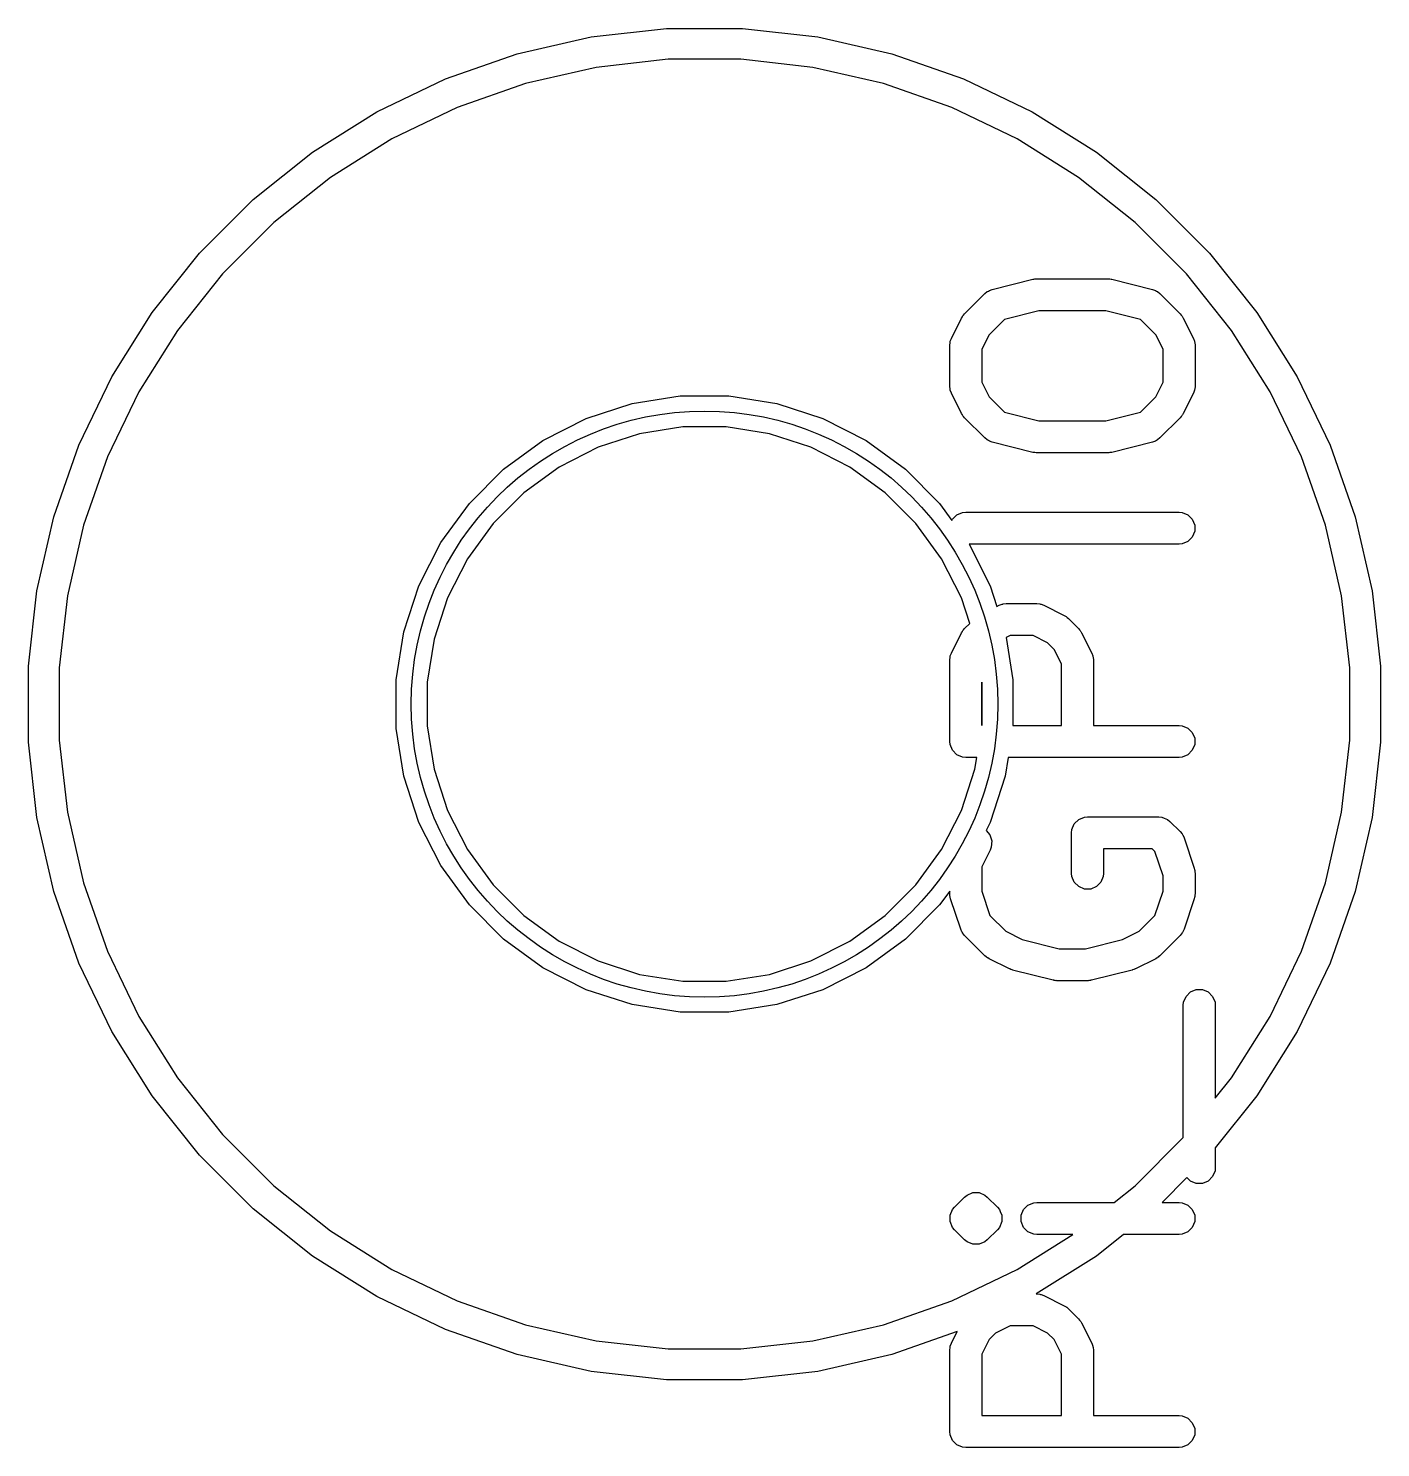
# Model space of a CAD drawing. Header units: inches. Extents: x 1.92 to 4.46, y -4.34 to -2.08.
# Drawn here: x 1.9224 to 2.172, y -2.342 to -2.0799 of the extents above; entities that cross this region are included whole.
import ezdxf

# ---------------------------------------------------------------- set-up
doc = ezdxf.new("R2010")
doc.units = ezdxf.units.IN
doc.header["$MEASUREMENT"] = 0
doc.layers.add('BLACK', color=250, linetype='CONTINUOUS')

msp = doc.modelspace()

# ---------------------------------------------------------------- linework, layer by layer
at = {"layer": 'BLACK', "linetype": 'CONTINUOUS'}
for p, q in [((2.02631, -2.08149), (2.04024, -2.07992)), ((2.04024, -2.07992), (2.05425, -2.07992)), ((2.05425, -2.07992), (2.06818, -2.08149)), ((2.01264, -2.08461), (2.02631, -2.08149)), ((2.06818, -2.08149), (2.08185, -2.08461)), ((1.99941, -2.08924), (2.01264, -2.08461)), ((2.04056, -2.08563), (2.02726, -2.08713)), ((2.05393, -2.08563), (2.04056, -2.08563)), ((2.06722, -2.08713), (2.05393, -2.08563)), ((2.08185, -2.08461), (2.09508, -2.08924)), ((2.02726, -2.08713), (2.01422, -2.0901)), ((2.08027, -2.0901), (2.06722, -2.08713)), ((1.98678, -2.09532), (1.99941, -2.08924)), ((2.01422, -2.0901), (2.0016, -2.09452)), ((2.09289, -2.09452), (2.08027, -2.0901)), ((2.09508, -2.08924), (2.10771, -2.09532)), ((1.97491, -2.10278), (1.98678, -2.09532)), ((2.0016, -2.09452), (1.98955, -2.10033)), ((2.10494, -2.10033), (2.09289, -2.09452)), ((2.10771, -2.09532), (2.11958, -2.10278)), ((1.98955, -2.10033), (1.97822, -2.10744)), ((2.11627, -2.10744), (2.10494, -2.10033)), ((1.96395, -2.11152), (1.97491, -2.10278)), ((2.11958, -2.10278), (2.13054, -2.11152)), ((1.97822, -2.10744), (1.96776, -2.11578)), ((2.12673, -2.11578), (2.11627, -2.10744)), ((1.95404, -2.12143), (1.96395, -2.11152)), ((2.13054, -2.11152), (2.14045, -2.12143)), ((1.96776, -2.11578), (1.9583, -2.12524)), ((2.13619, -2.12524), (2.12673, -2.11578)), ((1.9453, -2.13239), (1.95404, -2.12143)), ((2.14045, -2.12143), (2.14919, -2.13239)), ((1.9583, -2.12524), (1.94996, -2.1357)), ((2.14453, -2.1357), (2.13619, -2.12524)), ((2.09965, -2.12845), (2.09983, -2.12832)), ((2.09983, -2.12832), (2.10037, -2.12813)), ((2.10037, -2.12813), (2.10787, -2.12625)), ((2.10787, -2.12625), (2.10797, -2.12624)), ((2.10797, -2.12624), (2.10801, -2.12622)), ((2.10801, -2.12622), (2.10823, -2.1262)), ((2.10823, -2.1262), (2.10845, -2.12617)), ((2.10845, -2.12617), (2.10849, -2.12617)), ((2.10849, -2.12617), (2.10859, -2.12616)), ((2.10859, -2.12616), (2.12171, -2.12616)), ((2.12171, -2.12616), (2.12181, -2.12617)), ((2.12181, -2.12617), (2.12186, -2.12617)), ((2.12186, -2.12617), (2.12207, -2.1262)), ((2.12207, -2.1262), (2.12229, -2.12622)), ((2.12229, -2.12622), (2.12233, -2.12624)), ((2.12233, -2.12624), (2.12243, -2.12625)), ((2.12243, -2.12625), (2.12993, -2.12813)), ((2.12993, -2.12813), (2.13047, -2.12832)), ((2.13047, -2.12832), (2.13065, -2.12845)), ((2.09525, -2.13265), (2.099, -2.1289)), ((2.099, -2.1289), (2.09945, -2.12853)), ((2.09945, -2.12853), (2.09965, -2.12845)), ((2.13065, -2.12845), (2.13085, -2.12853)), ((2.13085, -2.12853), (2.1313, -2.1289)), ((2.1313, -2.1289), (2.13505, -2.13265)), ((1.93784, -2.14426), (1.9453, -2.13239)), ((2.09282, -2.13717), (2.0947, -2.13342)), ((2.0947, -2.13342), (2.09486, -2.13317)), ((2.09486, -2.13317), (2.09488, -2.1331)), ((2.09488, -2.1331), (2.09495, -2.13302)), ((2.09495, -2.13302), (2.09501, -2.13293)), ((2.09501, -2.13293), (2.09507, -2.13288)), ((2.09507, -2.13288), (2.09525, -2.13265)), ((2.1026, -2.13366), (2.09977, -2.13649)), ((2.10895, -2.13207), (2.1026, -2.13366)), ((2.12135, -2.13207), (2.10895, -2.13207)), ((2.1277, -2.13366), (2.12135, -2.13207)), ((2.13053, -2.13649), (2.1277, -2.13366)), ((2.13505, -2.13265), (2.13523, -2.13288)), ((2.13523, -2.13288), (2.13529, -2.13293)), ((2.13529, -2.13293), (2.13535, -2.13302)), ((2.13535, -2.13302), (2.13542, -2.1331)), ((2.13542, -2.1331), (2.13545, -2.13317)), ((2.13545, -2.13317), (2.1356, -2.13342)), ((2.1356, -2.13342), (2.13748, -2.13717)), ((2.14919, -2.13239), (2.15665, -2.14426)), ((1.94996, -2.1357), (1.94285, -2.14703)), ((2.15164, -2.14703), (2.14453, -2.1357)), ((2.09251, -2.13849), (2.09257, -2.13791)), ((2.09251, -2.14599), (2.09251, -2.13849)), ((2.09257, -2.13791), (2.09261, -2.13781)), ((2.09261, -2.13781), (2.09262, -2.13771)), ((2.09262, -2.13771), (2.09282, -2.13717)), ((2.09977, -2.13649), (2.09842, -2.13919)), ((2.13188, -2.13919), (2.13053, -2.13649)), ((2.13748, -2.13717), (2.13768, -2.13771)), ((2.13768, -2.13771), (2.13769, -2.13781)), ((2.13769, -2.13781), (2.13773, -2.13791)), ((2.13773, -2.13791), (2.13779, -2.13849)), ((2.13779, -2.13849), (2.13779, -2.14599)), ((2.09842, -2.13919), (2.09842, -2.14529)), ((2.13188, -2.14529), (2.13188, -2.13919)), ((1.93176, -2.15689), (1.93784, -2.14426)), ((2.09257, -2.14656), (2.09251, -2.14599)), ((2.09261, -2.14666), (2.09257, -2.14656)), ((2.09262, -2.14677), (2.09261, -2.14666)), ((2.09842, -2.14529), (2.09977, -2.14799)), ((2.13053, -2.14799), (2.13188, -2.14529)), ((2.13769, -2.14666), (2.13768, -2.14677)), ((2.13773, -2.14656), (2.13769, -2.14666)), ((2.13779, -2.14599), (2.13773, -2.14656)), ((2.15665, -2.14426), (2.16273, -2.15689)), ((1.94285, -2.14703), (1.93704, -2.15908)), ((2.0254, -2.15198), (2.03392, -2.14922)), ((2.03392, -2.14922), (2.04277, -2.14781)), ((2.04277, -2.14781), (2.05172, -2.14781)), ((2.05172, -2.14781), (2.06057, -2.14922)), ((2.06057, -2.14922), (2.06909, -2.15198)), ((2.09282, -2.14731), (2.09262, -2.14677)), ((2.0947, -2.15106), (2.09282, -2.14731)), ((2.09977, -2.14799), (2.1026, -2.15082)), ((2.1277, -2.15082), (2.13053, -2.14799)), ((2.13748, -2.14731), (2.1356, -2.15106)), ((2.13768, -2.14677), (2.13748, -2.14731)), ((2.15745, -2.15908), (2.15164, -2.14703)), ((2.01742, -2.15605), (2.0254, -2.15198)), ((2.06909, -2.15198), (2.07707, -2.15605)), ((2.09486, -2.15131), (2.0947, -2.15106)), ((2.09488, -2.15138), (2.09486, -2.15131)), ((2.09495, -2.15146), (2.09488, -2.15138)), ((2.09501, -2.15155), (2.09495, -2.15146)), ((2.09507, -2.1516), (2.09501, -2.15155)), ((2.09525, -2.15183), (2.09507, -2.1516)), ((2.099, -2.15557), (2.09525, -2.15183)), ((2.1026, -2.15082), (2.10895, -2.15241)), ((2.12135, -2.15241), (2.1277, -2.15082)), ((2.13505, -2.15183), (2.1313, -2.15557)), ((2.13523, -2.1516), (2.13505, -2.15183)), ((2.13529, -2.15155), (2.13523, -2.1516)), ((2.13535, -2.15146), (2.13529, -2.15155)), ((2.13542, -2.15138), (2.13535, -2.15146)), ((2.13545, -2.15131), (2.13542, -2.15138)), ((2.1356, -2.15106), (2.13545, -2.15131)), ((2.04322, -2.15354), (2.03526, -2.1548)), ((2.05127, -2.15354), (2.04322, -2.15354)), ((2.05923, -2.1548), (2.05127, -2.15354)), ((2.10895, -2.15241), (2.12135, -2.15241)), ((1.92713, -2.17012), (1.93176, -2.15689)), ((2.01017, -2.16132), (2.01742, -2.15605)), ((2.03526, -2.1548), (2.0276, -2.15729)), ((2.06689, -2.15729), (2.05923, -2.1548)), ((2.07707, -2.15605), (2.08432, -2.16132)), ((2.09945, -2.15594), (2.099, -2.15557)), ((2.09965, -2.15603), (2.09945, -2.15594)), ((2.09983, -2.15616), (2.09965, -2.15603)), ((2.10037, -2.15635), (2.09983, -2.15616)), ((2.10787, -2.15823), (2.10037, -2.15635)), ((2.12993, -2.15635), (2.12243, -2.15823)), ((2.13047, -2.15616), (2.12993, -2.15635)), ((2.13065, -2.15603), (2.13047, -2.15616)), ((2.13085, -2.15594), (2.13065, -2.15603)), ((2.1313, -2.15557), (2.13085, -2.15594)), ((2.16273, -2.15689), (2.16736, -2.17012)), ((1.93704, -2.15908), (1.93262, -2.1717)), ((2.0276, -2.15729), (2.02042, -2.16095)), ((2.07407, -2.16095), (2.06689, -2.15729)), ((2.10797, -2.15824), (2.10787, -2.15823)), ((2.10801, -2.15826), (2.10797, -2.15824)), ((2.10823, -2.15828), (2.10801, -2.15826)), ((2.10845, -2.15831), (2.10823, -2.15828)), ((2.10849, -2.1583), (2.10845, -2.15831)), ((2.10859, -2.15831), (2.10849, -2.1583)), ((2.12171, -2.15831), (2.10859, -2.15831)), ((2.12181, -2.1583), (2.12171, -2.15831)), ((2.12186, -2.15831), (2.12181, -2.1583)), ((2.12207, -2.15828), (2.12186, -2.15831)), ((2.12229, -2.15826), (2.12207, -2.15828)), ((2.12233, -2.15824), (2.12229, -2.15826)), ((2.12243, -2.15823), (2.12233, -2.15824)), ((2.16186, -2.1717), (2.15745, -2.15908)), ((2.00384, -2.16765), (2.01017, -2.16132)), ((2.02042, -2.16095), (2.0139, -2.16569)), ((2.08059, -2.16569), (2.07407, -2.16095)), ((2.08432, -2.16132), (2.09065, -2.16765)), ((1.99857, -2.1749), (2.00384, -2.16765)), ((2.0139, -2.16569), (2.00821, -2.17138)), ((2.08628, -2.17138), (2.08059, -2.16569)), ((2.09065, -2.16765), (2.09293, -2.17079)), ((1.92401, -2.18379), (1.92713, -2.17012)), ((2.09301, -2.17059), (2.09382, -2.16978)), ((2.09382, -2.16978), (2.09489, -2.16934)), ((2.09489, -2.16934), (2.09547, -2.16928)), ((2.09547, -2.16928), (2.13484, -2.16928)), ((2.13484, -2.16928), (2.13541, -2.16934)), ((2.13541, -2.16934), (2.13648, -2.16978)), ((2.13648, -2.16978), (2.13729, -2.17059)), ((2.16736, -2.17012), (2.17048, -2.18379)), ((1.93262, -2.1717), (1.92965, -2.18474)), ((2.00821, -2.17138), (2.00347, -2.1779)), ((2.09102, -2.1779), (2.08628, -2.17138)), ((2.09293, -2.17079), (2.09301, -2.17059)), ((2.13729, -2.17059), (2.13773, -2.17166)), ((2.13773, -2.17281), (2.13729, -2.17388)), ((2.13773, -2.17166), (2.13773, -2.17281)), ((2.16484, -2.18474), (2.16186, -2.1717)), ((1.9945, -2.18288), (1.99857, -2.1749)), ((2.13484, -2.17519), (2.09607, -2.17519)), ((2.09607, -2.17519), (2.09999, -2.18288)), ((2.13541, -2.17513), (2.13484, -2.17519)), ((2.13648, -2.17469), (2.13541, -2.17513)), ((2.13729, -2.17388), (2.13648, -2.17469)), ((2.00347, -2.1779), (1.99981, -2.18508)), ((2.09468, -2.18508), (2.09102, -2.1779)), ((1.99173, -2.1914), (1.9945, -2.18288)), ((2.09999, -2.18288), (2.10122, -2.18668)), ((1.92244, -2.19772), (1.92401, -2.18379)), ((1.92965, -2.18474), (1.92815, -2.19804)), ((1.99981, -2.18508), (1.99732, -2.19274)), ((2.09621, -2.18981), (2.09468, -2.18508)), ((2.16634, -2.19804), (2.16484, -2.18474)), ((2.17048, -2.18379), (2.17205, -2.19772)), ((2.10122, -2.18668), (2.10164, -2.18647)), ((2.10164, -2.18647), (2.10218, -2.18626)), ((2.10218, -2.18626), (2.10229, -2.18625)), ((2.10229, -2.18625), (2.10239, -2.18621)), ((2.10239, -2.18621), (2.10296, -2.18615)), ((2.10296, -2.18615), (2.10859, -2.18615)), ((2.10859, -2.18615), (2.10916, -2.18621)), ((2.10916, -2.18621), (2.10926, -2.18625)), ((2.10926, -2.18625), (2.10937, -2.18626)), ((2.10937, -2.18626), (2.10991, -2.18647)), ((2.10991, -2.18647), (2.11366, -2.18834)), ((2.11366, -2.18834), (2.11391, -2.1885)), ((2.11391, -2.1885), (2.11398, -2.18853)), ((2.11398, -2.18853), (2.11406, -2.18859)), ((2.11406, -2.18859), (2.11415, -2.18865)), ((2.11415, -2.18865), (2.1142, -2.18871)), ((2.0947, -2.19154), (2.09486, -2.19129)), ((2.09486, -2.19129), (2.09488, -2.19122)), ((2.09488, -2.19122), (2.09495, -2.19114)), ((2.09495, -2.19114), (2.09501, -2.19105)), ((2.09501, -2.19105), (2.09507, -2.191)), ((2.09507, -2.191), (2.09525, -2.19077)), ((2.09525, -2.19077), (2.09621, -2.18981)), ((2.1142, -2.18871), (2.11443, -2.18889)), ((2.11443, -2.18889), (2.1163, -2.19077)), ((2.1163, -2.19077), (2.11649, -2.191)), ((2.11649, -2.191), (2.11655, -2.19105)), ((2.11655, -2.19105), (2.1166, -2.19114)), ((2.1166, -2.19114), (2.11667, -2.19122)), ((2.11667, -2.19122), (2.1167, -2.19129)), ((2.1167, -2.19129), (2.11685, -2.19154)), ((1.99033, -2.20025), (1.99173, -2.1914)), ((1.99732, -2.19274), (1.99606, -2.2007)), ((2.09282, -2.19529), (2.0947, -2.19154)), ((2.10366, -2.19206), (2.10292, -2.19243)), ((2.10292, -2.19243), (2.10415, -2.20025)), ((2.10789, -2.19206), (2.10366, -2.19206)), ((2.11059, -2.19341), (2.10789, -2.19206)), ((2.11179, -2.19461), (2.11059, -2.19341)), ((2.11685, -2.19154), (2.11873, -2.19529)), ((2.09251, -2.19661), (2.09257, -2.19603)), ((2.09257, -2.19603), (2.09261, -2.19593)), ((2.09261, -2.19593), (2.09262, -2.19583)), ((2.09262, -2.19583), (2.09282, -2.19529)), ((2.11313, -2.1973), (2.11179, -2.19461)), ((2.11873, -2.19529), (2.11894, -2.19583)), ((2.11894, -2.19583), (2.11894, -2.19593)), ((2.11894, -2.19593), (2.11898, -2.19603)), ((2.11898, -2.19603), (2.11904, -2.19661)), ((1.92244, -2.19804), (1.92244, -2.19772)), ((1.92244, -2.21173), (1.92244, -2.19804)), ((1.92815, -2.19804), (1.92815, -2.21141)), ((2.09251, -2.2116), (2.09251, -2.19661)), ((2.11313, -2.20865), (2.11313, -2.1973)), ((2.11904, -2.19661), (2.11904, -2.20865)), ((2.16634, -2.21141), (2.16634, -2.19804)), ((2.17205, -2.19772), (2.17205, -2.21173)), ((1.99033, -2.2007), (1.99033, -2.20025)), ((1.99033, -2.2092), (1.99033, -2.2007)), ((1.99606, -2.2007), (1.99606, -2.20875)), ((2.09843, -2.2007), (2.09842, -2.20065)), ((2.09842, -2.20065), (2.09842, -2.20865)), ((2.09843, -2.20865), (2.09843, -2.2007)), ((2.10415, -2.20025), (2.10415, -2.20865)), ((1.99173, -2.21805), (1.99033, -2.2092)), ((1.99606, -2.20875), (1.99732, -2.21671)), ((2.09842, -2.20865), (2.09843, -2.20865)), ((2.10415, -2.20865), (2.11313, -2.20865)), ((2.11904, -2.20865), (2.13484, -2.20865)), ((2.13484, -2.20865), (2.13541, -2.20871)), ((2.13541, -2.20871), (2.13648, -2.20915)), ((2.13648, -2.20915), (2.13729, -2.20996)), ((1.92401, -2.22566), (1.92244, -2.21173)), ((1.92815, -2.21141), (1.92965, -2.2247)), ((2.09257, -2.21218), (2.09251, -2.2116)), ((2.09301, -2.21325), (2.09257, -2.21218)), ((2.13729, -2.20996), (2.13773, -2.21103)), ((2.13773, -2.21218), (2.13729, -2.21325)), ((2.13773, -2.21103), (2.13773, -2.21218)), ((2.16484, -2.2247), (2.16634, -2.21141)), ((2.17205, -2.21173), (2.17048, -2.22566)), ((2.09382, -2.21406), (2.09301, -2.21325)), ((2.09489, -2.2145), (2.09382, -2.21406)), ((2.09547, -2.21456), (2.09489, -2.2145)), ((2.09751, -2.21456), (2.09547, -2.21456)), ((2.09716, -2.21671), (2.09751, -2.21456)), ((2.10331, -2.21456), (2.10275, -2.21805)), ((2.13484, -2.21456), (2.10331, -2.21456)), ((2.13541, -2.2145), (2.13484, -2.21456)), ((2.13648, -2.21406), (2.13541, -2.2145)), ((2.13729, -2.21325), (2.13648, -2.21406)), ((1.99732, -2.21671), (1.99981, -2.22437)), ((2.09468, -2.22437), (2.09716, -2.21671)), ((1.9945, -2.22657), (1.99173, -2.21805)), ((2.10275, -2.21805), (2.09999, -2.22657)), ((1.92965, -2.2247), (1.93262, -2.23775)), ((1.99981, -2.22437), (2.00347, -2.23155)), ((2.09102, -2.23155), (2.09468, -2.22437)), ((2.16186, -2.23775), (2.16484, -2.2247)), ((1.92713, -2.23933), (1.92401, -2.22566)), ((1.99857, -2.23455), (1.9945, -2.22657)), ((2.09999, -2.22657), (2.09921, -2.22809)), ((2.11501, -2.22848), (2.11507, -2.2279)), ((2.11507, -2.2279), (2.11551, -2.22684)), ((2.11551, -2.22684), (2.11632, -2.22602)), ((2.11632, -2.22602), (2.11739, -2.22558)), ((2.11739, -2.22558), (2.11796, -2.22552)), ((2.11796, -2.22552), (2.13109, -2.22552)), ((2.13109, -2.22552), (2.13166, -2.22558)), ((2.13166, -2.22558), (2.1321, -2.22576)), ((2.1321, -2.22576), (2.13273, -2.22602)), ((2.13273, -2.22602), (2.13317, -2.22639)), ((2.13317, -2.22639), (2.13505, -2.22826)), ((2.17048, -2.22566), (2.16736, -2.23933)), ((2.09921, -2.22809), (2.09991, -2.22889)), ((2.09991, -2.22889), (2.10027, -2.22998)), ((2.10027, -2.22998), (2.10019, -2.23113)), ((2.11501, -2.23598), (2.11501, -2.22848)), ((2.13505, -2.22826), (2.13542, -2.22871)), ((2.13542, -2.22871), (2.13546, -2.22881)), ((2.13546, -2.22881), (2.13553, -2.22889)), ((2.13553, -2.22889), (2.13576, -2.22942)), ((2.13576, -2.22942), (2.13764, -2.23504)), ((2.00347, -2.23155), (2.00821, -2.23807)), ((2.08628, -2.23807), (2.09102, -2.23155)), ((2.09998, -2.23167), (2.09842, -2.2348)), ((2.10019, -2.23113), (2.09998, -2.23167)), ((2.12986, -2.23143), (2.12092, -2.23143)), ((2.12092, -2.23143), (2.12092, -2.23598)), ((2.13038, -2.23195), (2.12986, -2.23143)), ((2.13188, -2.23646), (2.13038, -2.23195)), ((2.00384, -2.2418), (1.99857, -2.23455)), ((2.09842, -2.2348), (2.09842, -2.23925)), ((2.13764, -2.23504), (2.1377, -2.23533)), ((2.1377, -2.23533), (2.13773, -2.2354)), ((2.13773, -2.2354), (2.13774, -2.23551)), ((2.13774, -2.23551), (2.13776, -2.23561)), ((2.13776, -2.23561), (2.13776, -2.23569)), ((2.13776, -2.23569), (2.13779, -2.23598)), ((1.93262, -2.23775), (1.93704, -2.25037)), ((2.00821, -2.23807), (2.0139, -2.24376)), ((2.08059, -2.24376), (2.08628, -2.23807)), ((2.11507, -2.23655), (2.11501, -2.23598)), ((2.11551, -2.23762), (2.11507, -2.23655)), ((2.11632, -2.23843), (2.11551, -2.23762)), ((2.11739, -2.23887), (2.11632, -2.23843)), ((2.1196, -2.23843), (2.11854, -2.23887)), ((2.12042, -2.23762), (2.1196, -2.23843)), ((2.12086, -2.23655), (2.12042, -2.23762)), ((2.12092, -2.23598), (2.12086, -2.23655)), ((2.13188, -2.23925), (2.13188, -2.23646)), ((2.13779, -2.23598), (2.13779, -2.23973)), ((2.15745, -2.25037), (2.16186, -2.23775)), ((1.93176, -2.25256), (1.92713, -2.23933)), ((2.09251, -2.23924), (2.09065, -2.2418)), ((2.09251, -2.23973), (2.09251, -2.23924)), ((2.09254, -2.24002), (2.09251, -2.23973)), ((2.09254, -2.2401), (2.09254, -2.24002)), ((2.09256, -2.2402), (2.09254, -2.2401)), ((2.09257, -2.2403), (2.09256, -2.2402)), ((2.0926, -2.24037), (2.09257, -2.2403)), ((2.09266, -2.24066), (2.0926, -2.24037)), ((2.09454, -2.24628), (2.09266, -2.24066)), ((2.09842, -2.23925), (2.09992, -2.24376)), ((2.11854, -2.23887), (2.11739, -2.23887)), ((2.13038, -2.24376), (2.13188, -2.23925)), ((2.13764, -2.24066), (2.13576, -2.24628)), ((2.1377, -2.24037), (2.13764, -2.24066)), ((2.13773, -2.2403), (2.1377, -2.24037)), ((2.13774, -2.2402), (2.13773, -2.2403)), ((2.13776, -2.2401), (2.13774, -2.2402)), ((2.13779, -2.23973), (2.13776, -2.24002)), ((2.13776, -2.24002), (2.13776, -2.2401)), ((2.16736, -2.23933), (2.16273, -2.25256)), ((2.01017, -2.24813), (2.00384, -2.2418)), ((2.09065, -2.2418), (2.08432, -2.24813)), ((2.0139, -2.24376), (2.02042, -2.2485)), ((2.07407, -2.2485), (2.08059, -2.24376)), ((2.09477, -2.24681), (2.09454, -2.24628)), ((2.09992, -2.24376), (2.10284, -2.24667)), ((2.12746, -2.24667), (2.13038, -2.24376)), ((2.13576, -2.24628), (2.13553, -2.24681)), ((2.01742, -2.2534), (2.01017, -2.24813)), ((2.02042, -2.2485), (2.0276, -2.25216)), ((2.06689, -2.25216), (2.07407, -2.2485)), ((2.08432, -2.24813), (2.07707, -2.2534)), ((2.09484, -2.24689), (2.09477, -2.24681)), ((2.09488, -2.24699), (2.09484, -2.24689)), ((2.09525, -2.24744), (2.09488, -2.24699)), ((2.099, -2.25119), (2.09525, -2.24744)), ((2.10284, -2.24667), (2.10587, -2.24819)), ((2.10587, -2.24819), (2.1127, -2.2499)), ((2.1176, -2.2499), (2.12443, -2.24819)), ((2.12443, -2.24819), (2.12746, -2.24667)), ((2.13505, -2.24744), (2.1313, -2.25119)), ((2.13542, -2.24699), (2.13505, -2.24744)), ((2.13546, -2.24689), (2.13542, -2.24699)), ((2.13553, -2.24681), (2.13546, -2.24689)), ((1.93704, -2.25037), (1.94285, -2.26242)), ((2.09923, -2.25137), (2.099, -2.25119)), ((2.09928, -2.25143), (2.09923, -2.25137)), ((2.09937, -2.25149), (2.09928, -2.25143)), ((2.09945, -2.25156), (2.09937, -2.25149)), ((2.09952, -2.25159), (2.09945, -2.25156)), ((2.09977, -2.25174), (2.09952, -2.25159)), ((2.1127, -2.2499), (2.1176, -2.2499)), ((2.13078, -2.25159), (2.13053, -2.25174)), ((2.13085, -2.25156), (2.13078, -2.25159)), ((2.13093, -2.25149), (2.13085, -2.25156)), ((2.13102, -2.25143), (2.13093, -2.25149)), ((2.13107, -2.25137), (2.13102, -2.25143)), ((2.1313, -2.25119), (2.13107, -2.25137)), ((2.15164, -2.26242), (2.15745, -2.25037)), ((1.93784, -2.26519), (1.93176, -2.25256)), ((2.0254, -2.25747), (2.01742, -2.2534)), ((2.0276, -2.25216), (2.03526, -2.25465)), ((2.05923, -2.25465), (2.06689, -2.25216)), ((2.07707, -2.2534), (2.06909, -2.25747)), ((2.10352, -2.25362), (2.09977, -2.25174)), ((2.10356, -2.25363), (2.10352, -2.25362)), ((2.10358, -2.25364), (2.10356, -2.25363)), ((2.10382, -2.25373), (2.10358, -2.25364)), ((2.10406, -2.25382), (2.10382, -2.25373)), ((2.10408, -2.25382), (2.10406, -2.25382)), ((2.10412, -2.25384), (2.10408, -2.25382)), ((2.11162, -2.25571), (2.10412, -2.25384)), ((2.12618, -2.25384), (2.11868, -2.25571)), ((2.12622, -2.25382), (2.12618, -2.25384)), ((2.12624, -2.25382), (2.12622, -2.25382)), ((2.12648, -2.25373), (2.12624, -2.25382)), ((2.12672, -2.25364), (2.12648, -2.25373)), ((2.12674, -2.25363), (2.12672, -2.25364)), ((2.12678, -2.25362), (2.12674, -2.25363)), ((2.13053, -2.25174), (2.12678, -2.25362)), ((2.16273, -2.25256), (2.15665, -2.26519)), ((2.03526, -2.25465), (2.04322, -2.25591)), ((2.04322, -2.25591), (2.05127, -2.25591)), ((2.05127, -2.25591), (2.05923, -2.25465)), ((2.11172, -2.25573), (2.11162, -2.25571)), ((2.11176, -2.25575), (2.11172, -2.25573)), ((2.11198, -2.25577), (2.11176, -2.25575)), ((2.11219, -2.2558), (2.11198, -2.25577)), ((2.11224, -2.25579), (2.11219, -2.2558)), ((2.11234, -2.2558), (2.11224, -2.25579)), ((2.11796, -2.2558), (2.11234, -2.2558)), ((2.11806, -2.25579), (2.11796, -2.2558)), ((2.11811, -2.2558), (2.11806, -2.25579)), ((2.11832, -2.25577), (2.11811, -2.2558)), ((2.11854, -2.25575), (2.11832, -2.25577)), ((2.11858, -2.25573), (2.11854, -2.25575)), ((2.11868, -2.25571), (2.11858, -2.25573)), ((2.03392, -2.26023), (2.0254, -2.25747)), ((2.06909, -2.25747), (2.06057, -2.26023)), ((2.13569, -2.25977), (2.13613, -2.25871)), ((2.13613, -2.25871), (2.13694, -2.25789)), ((2.13694, -2.25789), (2.13801, -2.25745)), ((2.13801, -2.25745), (2.13916, -2.25745)), ((2.13916, -2.25745), (2.14023, -2.25789)), ((2.14023, -2.25789), (2.14104, -2.25871)), ((2.14104, -2.25871), (2.14148, -2.25977)), ((2.04277, -2.26164), (2.03392, -2.26023)), ((2.05172, -2.26164), (2.04277, -2.26164)), ((2.06057, -2.26023), (2.05172, -2.26164)), ((2.13563, -2.26035), (2.13569, -2.25977)), ((2.13563, -2.28476), (2.13563, -2.26035)), ((2.14148, -2.25977), (2.14154, -2.26035)), ((2.14154, -2.26035), (2.14154, -2.2775)), ((1.94285, -2.26242), (1.94996, -2.27375)), ((2.14453, -2.27375), (2.15164, -2.26242)), ((1.9453, -2.27706), (1.93784, -2.26519)), ((2.15665, -2.26519), (2.14919, -2.27706)), ((1.94996, -2.27375), (1.9583, -2.28421)), ((2.14154, -2.2775), (2.14453, -2.27375)), ((1.95404, -2.28802), (1.9453, -2.27706)), ((2.14919, -2.27706), (2.14154, -2.28665)), ((1.9583, -2.28421), (1.96776, -2.29367)), ((2.12673, -2.29367), (2.13563, -2.28476)), ((1.96395, -2.29793), (1.95404, -2.28802)), ((2.14154, -2.28665), (2.14154, -2.29034)), ((2.14148, -2.29092), (2.14104, -2.29199)), ((2.14154, -2.29034), (2.14148, -2.29092)), ((2.13631, -2.29216), (2.1317, -2.29677)), ((2.13694, -2.2928), (2.13631, -2.29216)), ((2.13801, -2.29324), (2.13694, -2.2928)), ((2.13916, -2.29324), (2.13801, -2.29324)), ((2.14023, -2.2928), (2.13916, -2.29324)), ((2.14104, -2.29199), (2.14023, -2.2928)), ((1.96776, -2.29367), (1.97822, -2.30201)), ((2.09338, -2.29763), (2.09525, -2.29576)), ((2.09525, -2.29576), (2.0957, -2.29539)), ((2.0957, -2.29539), (2.09676, -2.29495)), ((2.09676, -2.29495), (2.09792, -2.29495)), ((2.09792, -2.29495), (2.09898, -2.29539)), ((2.09898, -2.29539), (2.09943, -2.29576)), ((2.09943, -2.29576), (2.1013, -2.29763)), ((2.12284, -2.29677), (2.12673, -2.29367)), ((1.97491, -2.30667), (1.96395, -2.29793)), ((2.09257, -2.29914), (2.09301, -2.29808)), ((2.09301, -2.29808), (2.09338, -2.29763)), ((2.1013, -2.29763), (2.10167, -2.29808)), ((2.10167, -2.29808), (2.10181, -2.29842)), ((2.10181, -2.29842), (2.10211, -2.29914)), ((2.10569, -2.29914), (2.10613, -2.29808)), ((2.10613, -2.29808), (2.10695, -2.29726)), ((2.10695, -2.29726), (2.10801, -2.29682)), ((2.10801, -2.29682), (2.10859, -2.29677)), ((2.10859, -2.29677), (2.12284, -2.29677)), ((2.1317, -2.29677), (2.13484, -2.29677)), ((2.13484, -2.29677), (2.13541, -2.29682)), ((2.13541, -2.29682), (2.13648, -2.29726)), ((2.13648, -2.29726), (2.13729, -2.29808)), ((2.13729, -2.29808), (2.13773, -2.29914)), ((2.09257, -2.30029), (2.09257, -2.29914)), ((2.09301, -2.30136), (2.09257, -2.30029)), ((2.09338, -2.30181), (2.09301, -2.30136)), ((2.10167, -2.30136), (2.1013, -2.30181)), ((2.10211, -2.30029), (2.10167, -2.30136)), ((2.10211, -2.29914), (2.10211, -2.30029)), ((2.10569, -2.30029), (2.10569, -2.29914)), ((2.10613, -2.30136), (2.10569, -2.30029)), ((2.10695, -2.30217), (2.10613, -2.30136)), ((2.13729, -2.30136), (2.13648, -2.30217)), ((2.13773, -2.30029), (2.13729, -2.30136)), ((2.13773, -2.29914), (2.13773, -2.30029)), ((1.97822, -2.30201), (1.98955, -2.30912)), ((2.09525, -2.30368), (2.09338, -2.30181)), ((2.0957, -2.30405), (2.09525, -2.30368)), ((2.09943, -2.30368), (2.09898, -2.30405)), ((2.1013, -2.30181), (2.09943, -2.30368)), ((2.10494, -2.30912), (2.11521, -2.30267)), ((2.10801, -2.30261), (2.10695, -2.30217)), ((2.10859, -2.30267), (2.10801, -2.30261)), ((2.11521, -2.30267), (2.10859, -2.30267)), ((2.12459, -2.30267), (2.11958, -2.30667)), ((2.13484, -2.30267), (2.12459, -2.30267)), ((2.13541, -2.30261), (2.13484, -2.30267)), ((2.13648, -2.30217), (2.13541, -2.30261)), ((2.09676, -2.30449), (2.0957, -2.30405)), ((2.09792, -2.30449), (2.09676, -2.30449)), ((2.09676, -2.30449), (2.09676, -2.30449)), ((2.09898, -2.30405), (2.09792, -2.30449)), ((1.98678, -2.31413), (1.97491, -2.30667)), ((1.98955, -2.30912), (2.0016, -2.31493)), ((2.09289, -2.31493), (2.10494, -2.30912)), ((2.11958, -2.30667), (2.10849, -2.31364)), ((1.99941, -2.32021), (1.98678, -2.31413)), ((2.10849, -2.31364), (2.10859, -2.31364)), ((2.10859, -2.31364), (2.10916, -2.3137)), ((2.10916, -2.3137), (2.10926, -2.31374)), ((2.10926, -2.31374), (2.10937, -2.31374)), ((2.10937, -2.31374), (2.10991, -2.31395)), ((2.10991, -2.31395), (2.11366, -2.31583)), ((2.0016, -2.31493), (2.01422, -2.31934)), ((2.08027, -2.31934), (2.09289, -2.31493)), ((2.11366, -2.31583), (2.11391, -2.31598)), ((2.11391, -2.31598), (2.11398, -2.31601)), ((2.11398, -2.31601), (2.11406, -2.31608)), ((2.11406, -2.31608), (2.11415, -2.31613)), ((2.11415, -2.31613), (2.1142, -2.31619)), ((2.1142, -2.31619), (2.11443, -2.31638)), ((2.11443, -2.31638), (2.1163, -2.31825)), ((2.01422, -2.31934), (2.02726, -2.32232)), ((2.06722, -2.32232), (2.08027, -2.31934)), ((2.10366, -2.31954), (2.10096, -2.32089)), ((2.10789, -2.31954), (2.10366, -2.31954)), ((2.11059, -2.32089), (2.10789, -2.31954)), ((2.1163, -2.31825), (2.11649, -2.31848)), ((2.11649, -2.31848), (2.11655, -2.31853)), ((2.11655, -2.31853), (2.1166, -2.31862)), ((2.1166, -2.31862), (2.11667, -2.3187)), ((2.11667, -2.3187), (2.1167, -2.31877)), ((2.1167, -2.31877), (2.11685, -2.31902)), ((2.11685, -2.31902), (2.11873, -2.32277)), ((2.01264, -2.32484), (1.99941, -2.32021)), ((2.02726, -2.32232), (2.04056, -2.32382)), ((2.05393, -2.32382), (2.06722, -2.32232)), ((2.0939, -2.32062), (2.08185, -2.32484)), ((2.09282, -2.32277), (2.0939, -2.32062)), ((2.09977, -2.32209), (2.09842, -2.32479)), ((2.10096, -2.32089), (2.09977, -2.32209)), ((2.11179, -2.32209), (2.11059, -2.32089)), ((2.11313, -2.32479), (2.11179, -2.32209)), ((2.02631, -2.32796), (2.01264, -2.32484)), ((2.04056, -2.32382), (2.05393, -2.32382)), ((2.08185, -2.32484), (2.06818, -2.32796)), ((2.09251, -2.32409), (2.09257, -2.32351)), ((2.09251, -2.33909), (2.09251, -2.32409)), ((2.09257, -2.32351), (2.09261, -2.32342)), ((2.09261, -2.32342), (2.09262, -2.32331)), ((2.09262, -2.32331), (2.09282, -2.32277)), ((2.09842, -2.32479), (2.09842, -2.33614)), ((2.11313, -2.33614), (2.11313, -2.32479)), ((2.11873, -2.32277), (2.11894, -2.32331)), ((2.11894, -2.32331), (2.11894, -2.32342)), ((2.11894, -2.32342), (2.11898, -2.32351)), ((2.11898, -2.32351), (2.11904, -2.32409)), ((2.11904, -2.32409), (2.11904, -2.33614)), ((2.04024, -2.32953), (2.02631, -2.32796)), ((2.05425, -2.32953), (2.04024, -2.32953)), ((2.06818, -2.32796), (2.05425, -2.32953)), ((2.09842, -2.33614), (2.11313, -2.33614)), ((2.11904, -2.33614), (2.13484, -2.33614)), ((2.13484, -2.33614), (2.13541, -2.33619)), ((2.13541, -2.33619), (2.13648, -2.33663)), ((2.13648, -2.33663), (2.13729, -2.33745)), ((2.13729, -2.33745), (2.13773, -2.33851)), ((2.09257, -2.33966), (2.09251, -2.33909)), ((2.09301, -2.34073), (2.09257, -2.33966)), ((2.09382, -2.34154), (2.09301, -2.34073)), ((2.13729, -2.34073), (2.13648, -2.34154)), ((2.13773, -2.33966), (2.13729, -2.34073)), ((2.13773, -2.33851), (2.13773, -2.33966)), ((2.09489, -2.34198), (2.09382, -2.34154)), ((2.09547, -2.34204), (2.09489, -2.34198)), ((2.13484, -2.34204), (2.09547, -2.34204)), ((2.13541, -2.34198), (2.13484, -2.34204)), ((2.13648, -2.34154), (2.13541, -2.34198))]:
    msp.add_line(p, q, dxfattribs=at)
at = {"layer": 'BLACK'}
msp.add_circle((2.04724, -2.20472), 0.05413, dxfattribs=at)
msp.add_circle((2.04724, -2.20472), 0.05413, dxfattribs=at)

doc.saveas('drawing.dxf')
